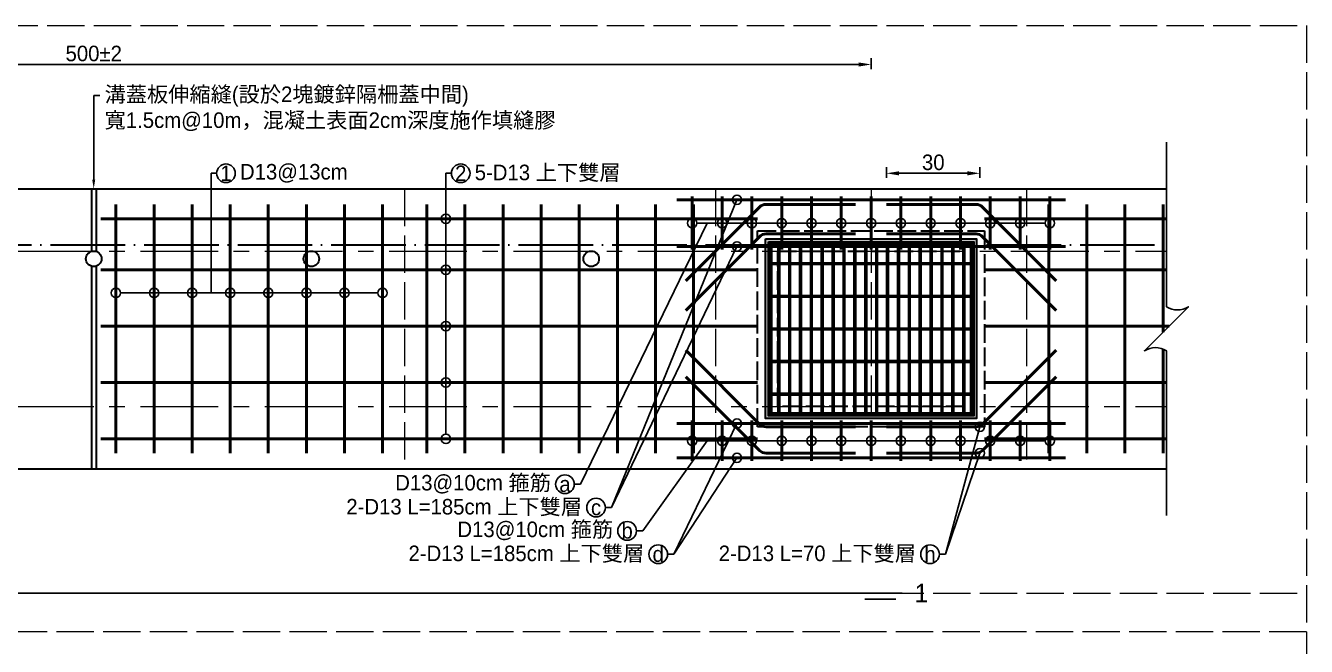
# Model space of a CAD drawing. Extents: x -2931 to 4779, y -2120 to 304.
# Drawn here: x -602.8 to -190.9, y -1000.1 to -800.5 of the extents above; entities that cross this region are included whole.
import ezdxf
from ezdxf import colors
from ezdxf.entities.mleader import LeaderData, LeaderLine
from ezdxf.math import Vec2, Vec3

# ---------------------------------------------------------------- set-up
doc = ezdxf.new("R2010")
doc.units = 0
doc.header["$MEASUREMENT"] = 0
for name, pattern in [('ACAD_ISO02W100', [15, 12, -3]), ('ACAD_ISO04W100', [30, 24, -3, 0, -3]), ('CENTERX2', [4, 2.5, -0.5, 0.5, -0.5])]:
    doc.linetypes.add(name, pattern=pattern)
doc.layers.add('一、4.基本-隱藏', color=9, linetype='ACAD_ISO02W100', lineweight=20, plot=False)
doc.layers.add('三、3.文字-註解文字', color=2, linetype='Continuous')
for name, color, linetype, lineweight in [('二、1.繪圖-既有設施', 8, 'Continuous', 20), ('二、2.繪圖-施作項目', 181, 'Continuous', 30), ('二、5.繪圖-鋼筋', 60, 'Continuous', 50), ('二、6.繪圖-其他施作項目', 35, 'Continuous', 30)]:
    doc.layers.add(name, color=color, linetype=linetype, lineweight=lineweight)
doc.styles.add('次圖名(詳圖)', font='MS PGothic.ttf', dxfattribs={"height": 6})
doc.styles.add('註解文字', font='MS PGothic.ttf', dxfattribs={"height": 5})
doc.dimstyles.new('註解文字', dxfattribs={"dimtxt": 5, "dimasz": 4, "dimexe": 2, "dimexo": 2.5, "dimgap": 1, "dimtad": 2, "dimzin": 0, "dimdsep": 46, "dimtxsty": '註解文字', "dimcen": 0.1, "dimclrd": 256, "dimclre": 256, "dimclrt": 256, "dimadec": 0, "dimazin": 0, "dimtfac": 1, "dimtofl": 0, "dimtmove": 0, "dimatfit": 3, "dimfxl": 1.5, "dimfxlon": 1, "dimtolj": 1, "dimtzin": 0, "dimlwd": -1, "dimlwe": -1, "dimarcsym": 1})
pattern_1 = [(45, (-1651.2158, -689.31), (-2.65165, 2.65165), []), (45, (-1650.332, -689.31), (-2.65165, 2.65165), []), (45, (-1649.448, -689.31), (-2.65165, 2.65165), []), (45, (-1648.564, -689.31), (-2.65165, 2.65165), [])]

# ---------------------------------------------------------------- blocks, each defined once
blk = doc.blocks.new('_None')
blk = doc.blocks.new('_Small')
at = {"color": 0, "linetype": 'ByBlock', "lineweight": -2}
blk.add_circle((0, 0), 0.25, dxfattribs=at)
blk = doc.blocks.new('*D148')
at = {"layer": 'Defpoints', "color": 0, "transparency": 16777216}
for p in [(-830.85, -812.96), (-830.85, -857.96), (-330.85, -857.96)]:
    blk.add_point(p, dxfattribs=at)
at = {"layer": '三、3.文字-註解文字', "transparency": 16777216}
for p, q in [((-830.85, -814.46), (-830.85, -810.96)), ((-330.85, -814.46), (-330.85, -810.96)), ((-334.85, -812.96), (-826.85, -812.96))]:
    blk.add_line(p, q, dxfattribs=at)
for points in [[(-826.85, -812.3), (-826.85, -813.63), (-830.85, -812.96)], [(-334.85, -812.3), (-334.85, -813.63), (-330.85, -812.96)]]:
    blk.add_solid(points, dxfattribs=at)
at = {"layer": '三、3.文字-註解文字', "transparency": 16777216, "insert": (-580.85, -809.46), "char_height": 5, "attachment_point": 5, "style": '註解文字'}
blk.add_mtext('\\A1;500±2', dxfattribs=at)
blk = doc.blocks.new('*D158')
at = {"layer": 'Defpoints', "color": 0, "linetype": 'Continuous', "transparency": 16777216}
for p in [(-295.85, -847.96), (-325.85, -857.96), (-295.85, -857.96)]:
    blk.add_point(p, dxfattribs=at)
at = {"layer": '三、3.文字-註解文字', "transparency": 16777216}
for p, q in [((-325.85, -849.46), (-325.85, -845.96)), ((-321.85, -847.96), (-299.85, -847.96)), ((-295.85, -849.46), (-295.85, -845.96))]:
    blk.add_line(p, q, dxfattribs=at)
at = {"layer": '三、3.文字-註解文字', "linetype": 'Continuous', "transparency": 16777216}
for points in [[(-321.85, -847.3), (-321.85, -848.63), (-325.85, -847.96)], [(-299.85, -847.3), (-299.85, -848.63), (-295.85, -847.96)]]:
    blk.add_solid(points, dxfattribs=at)
at = {"layer": '三、3.文字-註解文字', "linetype": 'Continuous', "transparency": 16777216, "insert": (-310.85, -844.46), "char_height": 5, "attachment_point": 5, "style": '註解文字'}
blk.add_mtext('\\A1;30', dxfattribs=at)

msp = doc.modelspace()

# ---------------------------------------------------------------- hatches: boundary and pattern name
at = {"layer": '二、6.繪圖-其他施作項目'}
h = msp.add_hatch(color=256, dxfattribs=at)
h.dxf.hatch_style = 1
h.paths.add_polyline_path([(-364.755, -926.864), (-296.955, -926.864), (-296.955, -869.064), (-364.755, -869.064)])
h.paths.add_polyline_path([(-363.855, -869.964), (-297.855, -869.964), (-297.855, -925.964), (-363.855, -925.964)], flags=16)
h = msp.add_hatch(dxfattribs=at)
h.set_pattern_fill('ANSI34', color=256, scale=5)
h.set_pattern_definition(pattern_1)
h.paths.add_polyline_path([(-298.855, -876.714), (-362.855, -876.714), (-362.855, -877.214), (-298.855, -877.214)])
h = msp.add_hatch(dxfattribs=at)
h.set_pattern_fill('ANSI34', color=256, scale=5)
h.set_pattern_definition(pattern_1)
h.paths.add_polyline_path([(-298.855, -887.214), (-362.855, -887.214), (-362.855, -887.714), (-298.855, -887.714)])
h = msp.add_hatch(dxfattribs=at)
h.set_pattern_fill('ANSI34', color=256, scale=5)
h.set_pattern_definition(pattern_1)
h.paths.add_polyline_path([(-298.855, -897.714), (-362.855, -897.714), (-362.855, -898.214), (-298.855, -898.214)])
h = msp.add_hatch(dxfattribs=at)
h.set_pattern_fill('ANSI34', color=256, scale=5)
h.set_pattern_definition(pattern_1)
h.paths.add_polyline_path([(-298.855, -908.214), (-362.855, -908.214), (-362.855, -908.714), (-298.855, -908.714)])
h = msp.add_hatch(dxfattribs=at)
h.set_pattern_fill('ANSI34', color=256, scale=5)
h.set_pattern_definition(pattern_1)
h.paths.add_polyline_path([(-298.855, -918.714), (-362.855, -918.714), (-362.855, -919.214), (-298.855, -919.214)])

# ---------------------------------------------------------------- linework, layer by layer
at = {"layer": '一、4.基本-隱藏'}
for points in [[(-970.855, -800.464), (-190.855, -800.464), (-190.855, -1307.464), (-970.855, -1307.464)], [(-970.855, -800.464), (-190.855, -800.464), (-190.855, -995.464), (-970.855, -995.464)]]:
    msp.add_lwpolyline(points, close=True, dxfattribs=at)
for points in [[(-480.855, -852.964), (-480.855, -942.964)], [(-380.855, -852.964), (-380.855, -942.964)], [(-330.855, -852.964), (-330.855, -942.964)], [(-280.855, -852.964), (-280.855, -942.964)], [(-970.855, -982.964), (-190.855, -982.964)]]:
    msp.add_lwpolyline(points, dxfattribs=at)
at = {"layer": '三、3.文字-註解文字'}
msp.add_lwpolyline([(-235.855, -957.964), (-235.855, -905.035, 0.2828427), (-242.926, -905.035), (-228.784, -890.893, -0.2828427), (-235.855, -890.893), (-235.855, -837.964)], format="xyb", dxfattribs=at)
at = {"layer": '三、3.文字-註解文字', "color": 144}
for points in [[(-274.855, -863.964), (-386.855, -863.964)], [(-274.855, -933.964), (-386.855, -933.964)]]:
    msp.add_lwpolyline(points, dxfattribs=at)
at = {"layer": '三、3.文字-註解文字'}
for points in [[(-572.205, -886.415), (-489.465, -886.415)], [(-840.855, -982.964), (-320.855, -982.964)], [(-322.855, -984.964), (-332.855, -984.964)]]:
    msp.add_lwpolyline(points, dxfattribs=at)
for centre, radius in [((-538.33, -847.964), 3), ((-462.83, -847.964), 3), ((-467.58, -862.594), 1.5), ((-467.58, -878.964), 1.5), ((-573.705, -886.415), 1.5), ((-561.455, -886.415), 1.5), ((-549.205, -886.415), 1.5), ((-536.955, -886.415), 1.5), ((-524.705, -886.415), 1.5), ((-512.455, -886.415), 1.5), ((-500.205, -886.415), 1.5), ((-487.965, -886.415), 1.5), ((-467.58, -897.104), 1.5), ((-467.58, -915.244), 1.5), ((-467.58, -933.384), 1.5), ((-429.308, -947.964), 3), ((-419.308, -955.464), 3), ((-409.308, -962.964), 3), ((-399.308, -970.464), 3), ((-311.897, -970.464), 3)]:
    msp.add_circle(centre, radius, dxfattribs=at)
at = {"layer": '三、3.文字-註解文字', "color": 144}
for centre in [(-388.355, -863.964), (-378.772, -863.964), (-369.188, -863.964), (-359.605, -863.964), (-350.022, -863.964), (-340.438, -863.964), (-330.855, -863.964), (-321.272, -863.964), (-311.688, -863.964), (-302.105, -863.964), (-292.522, -863.964), (-282.938, -863.964), (-273.355, -863.964), (-388.355, -933.964), (-378.772, -933.964), (-369.188, -933.964), (-359.605, -933.964), (-350.022, -933.964), (-340.438, -933.964), (-330.855, -933.964), (-321.272, -933.964), (-311.688, -933.964), (-302.105, -933.964), (-292.522, -933.964), (-282.938, -933.964), (-273.355, -933.964)]:
    msp.add_circle(centre, 1.5, dxfattribs=at)
at = {"layer": '二、1.繪圖-既有設施', "linetype": 'CENTERX2', "ltscale": 10}
for points in [[(-925.855, -872.964), (-235.855, -872.964)], [(-925.855, -922.964), (-235.855, -922.964)]]:
    msp.add_lwpolyline(points, dxfattribs=at)
at = {"layer": '二、2.繪圖-施作項目', "linetype": 'Continuous'}
for points in [[(-925.855, -852.964), (-235.855, -852.964)], [(-925.855, -942.964), (-235.855, -942.964)]]:
    msp.add_lwpolyline(points, dxfattribs=at)
at = {"layer": '二、2.繪圖-施作項目'}
for points in [[(-581.605, -852.964), (-581.605, -873.08)], [(-580.105, -852.964), (-580.105, -873.08)], [(-581.605, -877.849), (-581.605, -942.964)], [(-580.105, -877.849), (-580.105, -942.964)]]:
    msp.add_lwpolyline(points, dxfattribs=at)
at = {"layer": '二、2.繪圖-施作項目', "linetype": 'ACAD_ISO04W100'}
msp.add_lwpolyline([(-925.855, -870.964), (-235.855, -870.964)], dxfattribs=at)
at = {"layer": '二、5.繪圖-鋼筋'}
for points in [[(-393.355, -856.464), (-268.355, -856.464)], [(-388.355, -855.464), (-388.355, -872.464)], [(-378.772, -855.464), (-378.772, -872.464)], [(-369.188, -855.464), (-369.188, -872.464)], [(-359.605, -855.464), (-359.605, -872.464)], [(-350.022, -855.464), (-350.022, -872.464)], [(-340.438, -855.464), (-340.438, -872.464)], [(-330.855, -855.464), (-330.855, -872.464)], [(-321.272, -855.464), (-321.272, -872.464)], [(-311.688, -855.464), (-311.688, -872.464)], [(-302.105, -855.464), (-302.105, -872.464)], [(-292.522, -855.464), (-292.522, -872.464)], [(-282.938, -855.464), (-282.938, -872.464)], [(-273.355, -855.464), (-273.355, -872.464)], [(-393.355, -871.464), (-268.355, -871.464)], [(-393.355, -928.464), (-268.355, -928.464)], [(-388.355, -927.464), (-388.355, -940.464)], [(-378.772, -927.464), (-378.772, -940.464)], [(-369.188, -927.464), (-369.188, -940.464)], [(-359.605, -927.464), (-359.605, -940.464)], [(-350.022, -927.464), (-350.022, -940.464)], [(-340.438, -927.464), (-340.438, -940.464)], [(-330.855, -927.464), (-330.855, -940.464)], [(-321.272, -927.464), (-321.272, -940.464)], [(-311.688, -927.464), (-311.688, -940.464)], [(-302.105, -927.464), (-302.105, -940.464)], [(-292.522, -927.464), (-292.522, -940.464)], [(-282.938, -927.464), (-282.938, -940.464)], [(-273.355, -927.464), (-273.355, -940.464)], [(-393.355, -939.464), (-268.355, -939.464)]]:
    msp.add_lwpolyline(points, dxfattribs=at)
at = {"layer": '二、5.繪圖-鋼筋', "linetype": 'Continuous'}
for points in [[(-573.705, -857.964), (-573.705, -937.964)], [(-561.455, -857.964), (-561.455, -937.964)], [(-549.205, -857.964), (-549.205, -937.964)], [(-536.955, -857.964), (-536.955, -937.964)], [(-524.705, -857.964), (-524.705, -937.964)], [(-512.455, -857.964), (-512.455, -937.964)], [(-500.205, -857.964), (-500.205, -937.964)], [(-487.965, -857.964), (-487.965, -937.964)], [(-473.705, -857.964), (-473.705, -937.964)], [(-461.455, -857.964), (-461.455, -937.964)], [(-449.205, -857.964), (-449.205, -937.964)], [(-436.955, -857.964), (-436.955, -937.964)], [(-424.705, -857.964), (-424.705, -937.964)], [(-412.455, -857.964), (-412.455, -937.964)], [(-400.205, -857.964), (-400.205, -937.964)], [(-387.965, -857.964), (-387.965, -937.964)], [(-273.705, -857.964), (-273.705, -937.964)], [(-261.455, -857.964), (-261.455, -937.964)], [(-249.205, -857.964), (-249.205, -937.964)], [(-236.955, -857.964), (-236.955, -899.064)], [(-578.605, -862.594), (-367.355, -862.594)], [(-294.355, -862.594), (-235.855, -862.594)], [(-578.605, -878.964), (-367.355, -878.964)], [(-294.355, -878.964), (-235.855, -878.964)], [(-578.605, -897.104), (-367.355, -897.104)], [(-294.355, -897.104), (-234.995, -897.104)], [(-236.955, -904.49), (-236.955, -937.964)], [(-578.605, -915.244), (-367.355, -915.244)], [(-294.355, -915.244), (-235.855, -915.244)], [(-578.605, -933.384), (-367.355, -933.384)], [(-294.355, -933.384), (-235.855, -933.384)]]:
    msp.add_lwpolyline(points, dxfattribs=at)
at = {"layer": '二、5.繪圖-鋼筋'}
for points in [[(-335.855, -857.964), (-364.612, -857.964, 0.1989124), (-366.734, -858.843), (-390.435, -882.544)], [(-325.855, -857.964), (-297.098, -857.964, -0.1989124), (-294.976, -858.843), (-271.275, -882.544)], [(-335.855, -867.464), (-364.612, -867.464, 0.1989124), (-366.734, -868.343), (-390.435, -892.044)], [(-325.855, -867.464), (-297.098, -867.464, -0.1989124), (-294.976, -868.343), (-271.275, -892.044)], [(-335.855, -929.464), (-364.612, -929.464, -0.1989124), (-366.734, -928.586), (-390.435, -904.884)], [(-325.855, -929.464), (-297.098, -929.464, 0.1989124), (-294.976, -928.586), (-271.275, -904.884)], [(-335.855, -937.964), (-364.612, -937.964, -0.1989124), (-366.734, -937.086), (-390.435, -913.384)], [(-325.855, -937.964), (-297.098, -937.964, 0.1989124), (-294.976, -937.086), (-271.275, -913.384)]]:
    msp.add_lwpolyline(points, format="xyb", dxfattribs=at)
at = {"layer": '二、6.繪圖-其他施作項目', "linetype": 'ACAD_ISO02W100', "ltscale": 0.5}
for points in [[(-367.355, -866.464), (-294.355, -866.464), (-294.355, -929.464), (-367.355, -929.464)], [(-360.855, -872.964), (-300.855, -872.964), (-300.855, -922.964), (-360.855, -922.964)]]:
    msp.add_lwpolyline(points, close=True, dxfattribs=at)
at = {"layer": '二、6.繪圖-其他施作項目'}
for points in [[(-364.755, -869.064), (-296.955, -869.064), (-296.955, -926.864), (-364.755, -926.864)], [(-363.855, -869.964), (-297.855, -869.964), (-297.855, -925.964), (-363.855, -925.964)], [(-363.355, -870.464), (-298.355, -870.464), (-298.355, -925.464), (-363.355, -925.464)]]:
    msp.add_lwpolyline(points, close=True, dxfattribs=at)
for points in [[(-363.355, -870.464), (-298.355, -870.464)], [(-363.355, -870.464), (-363.355, -925.464)], [(-362.855, -870.464), (-362.855, -925.464)], [(-362.855, -870.964), (-298.855, -870.964)], [(-360.855, -870.964), (-360.855, -876.714)], [(-360.355, -870.964), (-360.355, -876.714)], [(-357.355, -870.964), (-357.355, -876.714)], [(-356.855, -870.964), (-356.855, -876.714)], [(-353.855, -870.964), (-353.855, -876.714)], [(-353.355, -870.964), (-353.355, -876.714)], [(-350.355, -870.964), (-350.355, -876.714)], [(-349.855, -870.964), (-349.855, -876.714)], [(-346.855, -870.964), (-346.855, -876.714)], [(-346.355, -870.964), (-346.355, -876.714)], [(-343.355, -870.964), (-343.355, -876.714)], [(-342.855, -870.964), (-342.855, -876.714)], [(-339.855, -870.964), (-339.855, -876.714)], [(-339.355, -870.964), (-339.355, -876.714)], [(-336.355, -870.964), (-336.355, -876.714)], [(-335.855, -870.964), (-335.855, -876.714)], [(-332.855, -870.964), (-332.855, -876.714)], [(-332.355, -870.964), (-332.355, -876.714)], [(-329.355, -870.964), (-329.355, -876.714)], [(-328.855, -870.964), (-328.855, -876.714)], [(-325.855, -870.964), (-325.855, -876.714)], [(-325.355, -870.964), (-325.355, -876.714)], [(-322.355, -870.964), (-322.355, -876.714)], [(-321.855, -870.964), (-321.855, -876.714)], [(-318.855, -870.964), (-318.855, -876.714)], [(-318.355, -870.964), (-318.355, -876.714)], [(-315.355, -870.964), (-315.355, -876.714)], [(-314.855, -870.964), (-314.855, -876.714)], [(-311.855, -870.964), (-311.855, -876.714)], [(-311.355, -870.964), (-311.355, -876.714)], [(-308.355, -870.964), (-308.355, -876.714)], [(-307.855, -870.964), (-307.855, -876.714)], [(-304.855, -870.964), (-304.855, -876.714)], [(-304.355, -870.964), (-304.355, -876.714)], [(-301.355, -870.964), (-301.355, -876.714)], [(-300.855, -870.964), (-300.855, -876.714)], [(-298.855, -870.464), (-298.855, -925.464)], [(-298.355, -870.464), (-298.355, -925.464)], [(-362.855, -876.714), (-298.855, -876.714)], [(-362.855, -877.214), (-298.855, -877.214)], [(-360.855, -877.214), (-360.855, -887.214)], [(-360.355, -877.214), (-360.355, -887.214)], [(-357.355, -877.214), (-357.355, -887.214)], [(-356.855, -877.214), (-356.855, -887.214)], [(-353.855, -877.214), (-353.855, -887.214)], [(-353.355, -877.214), (-353.355, -887.214)], [(-350.355, -877.214), (-350.355, -887.214)], [(-349.855, -877.214), (-349.855, -887.214)], [(-346.855, -877.214), (-346.855, -887.214)], [(-346.355, -877.214), (-346.355, -887.214)], [(-343.355, -877.214), (-343.355, -887.214)], [(-342.855, -877.214), (-342.855, -887.214)], [(-339.855, -877.214), (-339.855, -887.214)], [(-339.355, -877.214), (-339.355, -887.214)], [(-336.355, -877.214), (-336.355, -887.214)], [(-335.855, -877.214), (-335.855, -887.214)], [(-332.855, -877.214), (-332.855, -887.214)], [(-332.355, -877.214), (-332.355, -887.214)], [(-329.355, -877.214), (-329.355, -887.214)], [(-328.855, -877.214), (-328.855, -887.214)], [(-325.855, -877.214), (-325.855, -887.214)], [(-325.355, -877.214), (-325.355, -887.214)], [(-322.355, -877.214), (-322.355, -887.214)], [(-321.855, -877.214), (-321.855, -887.214)], [(-318.855, -877.214), (-318.855, -887.214)], [(-318.355, -877.214), (-318.355, -887.214)], [(-315.355, -877.214), (-315.355, -887.214)], [(-314.855, -877.214), (-314.855, -887.214)], [(-311.855, -877.214), (-311.855, -887.214)], [(-311.355, -877.214), (-311.355, -887.214)], [(-308.355, -877.214), (-308.355, -887.214)], [(-307.855, -877.214), (-307.855, -887.214)], [(-304.855, -877.214), (-304.855, -887.214)], [(-304.355, -877.214), (-304.355, -887.214)], [(-301.355, -877.214), (-301.355, -887.214)], [(-300.855, -877.214), (-300.855, -887.214)], [(-362.855, -887.214), (-298.855, -887.214)], [(-362.855, -887.714), (-298.855, -887.714)], [(-360.855, -887.714), (-360.855, -897.714)], [(-360.355, -887.714), (-360.355, -897.714)], [(-357.355, -887.714), (-357.355, -897.714)], [(-356.855, -887.714), (-356.855, -897.714)], [(-353.855, -887.714), (-353.855, -897.714)], [(-353.355, -887.714), (-353.355, -897.714)], [(-350.355, -887.714), (-350.355, -897.714)], [(-349.855, -887.714), (-349.855, -897.714)], [(-346.855, -887.714), (-346.855, -897.714)], [(-346.355, -887.714), (-346.355, -897.714)], [(-343.355, -887.714), (-343.355, -897.714)], [(-342.855, -887.714), (-342.855, -897.714)], [(-339.855, -887.714), (-339.855, -897.714)], [(-339.355, -887.714), (-339.355, -897.714)], [(-336.355, -887.714), (-336.355, -897.714)], [(-335.855, -887.714), (-335.855, -897.714)], [(-332.855, -887.714), (-332.855, -897.714)], [(-332.355, -887.714), (-332.355, -897.714)], [(-329.355, -887.714), (-329.355, -897.714)], [(-328.855, -887.714), (-328.855, -897.714)], [(-325.855, -887.714), (-325.855, -897.714)], [(-325.355, -887.714), (-325.355, -897.714)], [(-322.355, -887.714), (-322.355, -897.714)], [(-321.855, -887.714), (-321.855, -897.714)], [(-318.855, -887.714), (-318.855, -897.714)], [(-318.355, -887.714), (-318.355, -897.714)], [(-315.355, -887.714), (-315.355, -897.714)], [(-314.855, -887.714), (-314.855, -897.714)], [(-311.855, -887.714), (-311.855, -897.714)], [(-311.355, -887.714), (-311.355, -897.714)], [(-308.355, -887.714), (-308.355, -897.714)], [(-307.855, -887.714), (-307.855, -897.714)], [(-304.855, -887.714), (-304.855, -897.714)], [(-304.355, -887.714), (-304.355, -897.714)], [(-301.355, -887.714), (-301.355, -897.714)], [(-300.855, -887.714), (-300.855, -897.714)], [(-362.855, -897.714), (-298.855, -897.714)], [(-362.855, -898.214), (-298.855, -898.214)], [(-360.855, -898.214), (-360.855, -908.214)], [(-360.355, -898.214), (-360.355, -908.214)], [(-357.355, -898.214), (-357.355, -908.214)], [(-356.855, -898.214), (-356.855, -908.214)], [(-353.855, -898.214), (-353.855, -908.214)], [(-353.355, -898.214), (-353.355, -908.214)], [(-350.355, -898.214), (-350.355, -908.214)], [(-349.855, -898.214), (-349.855, -908.214)], [(-346.855, -898.214), (-346.855, -908.214)], [(-346.355, -898.214), (-346.355, -908.214)], [(-343.355, -898.214), (-343.355, -908.214)], [(-342.855, -898.214), (-342.855, -908.214)], [(-339.855, -898.214), (-339.855, -908.214)], [(-339.355, -898.214), (-339.355, -908.214)], [(-336.355, -898.214), (-336.355, -908.214)], [(-335.855, -898.214), (-335.855, -908.214)], [(-332.855, -898.214), (-332.855, -908.214)], [(-332.355, -898.214), (-332.355, -908.214)], [(-329.355, -898.214), (-329.355, -908.214)], [(-328.855, -898.214), (-328.855, -908.214)], [(-325.855, -898.214), (-325.855, -908.214)], [(-325.355, -898.214), (-325.355, -908.214)], [(-322.355, -898.214), (-322.355, -908.214)], [(-321.855, -898.214), (-321.855, -908.214)], [(-318.855, -898.214), (-318.855, -908.214)], [(-318.355, -898.214), (-318.355, -908.214)], [(-315.355, -898.214), (-315.355, -908.214)], [(-314.855, -898.214), (-314.855, -908.214)], [(-311.855, -898.214), (-311.855, -908.214)], [(-311.355, -898.214), (-311.355, -908.214)], [(-308.355, -898.214), (-308.355, -908.214)], [(-307.855, -898.214), (-307.855, -908.214)], [(-304.855, -898.214), (-304.855, -908.214)], [(-304.355, -898.214), (-304.355, -908.214)], [(-301.355, -898.214), (-301.355, -908.214)], [(-300.855, -898.214), (-300.855, -908.214)], [(-362.855, -908.214), (-298.855, -908.214)], [(-362.855, -908.714), (-298.855, -908.714)], [(-360.855, -908.714), (-360.855, -918.714)], [(-360.355, -908.714), (-360.355, -918.714)], [(-357.355, -908.714), (-357.355, -918.714)], [(-356.855, -908.714), (-356.855, -918.714)], [(-353.855, -908.714), (-353.855, -918.714)], [(-353.355, -908.714), (-353.355, -918.714)], [(-350.355, -908.714), (-350.355, -918.714)], [(-349.855, -908.714), (-349.855, -918.714)], [(-346.855, -908.714), (-346.855, -918.714)], [(-346.355, -908.714), (-346.355, -918.714)], [(-343.355, -908.714), (-343.355, -918.714)], [(-342.855, -908.714), (-342.855, -918.714)], [(-339.855, -908.714), (-339.855, -918.714)], [(-339.355, -908.714), (-339.355, -918.714)], [(-336.355, -908.714), (-336.355, -918.714)], [(-335.855, -908.714), (-335.855, -918.714)], [(-332.855, -908.714), (-332.855, -918.714)], [(-332.355, -908.714), (-332.355, -918.714)], [(-329.355, -908.714), (-329.355, -918.714)], [(-328.855, -908.714), (-328.855, -918.714)], [(-325.855, -908.714), (-325.855, -918.714)], [(-325.355, -908.714), (-325.355, -918.714)], [(-322.355, -908.714), (-322.355, -918.714)], [(-321.855, -908.714), (-321.855, -918.714)], [(-318.855, -908.714), (-318.855, -918.714)], [(-318.355, -908.714), (-318.355, -918.714)], [(-315.355, -908.714), (-315.355, -918.714)], [(-314.855, -908.714), (-314.855, -918.714)], [(-311.855, -908.714), (-311.855, -918.714)], [(-311.355, -908.714), (-311.355, -918.714)], [(-308.355, -908.714), (-308.355, -918.714)], [(-307.855, -908.714), (-307.855, -918.714)], [(-304.855, -908.714), (-304.855, -918.714)], [(-304.355, -908.714), (-304.355, -918.714)], [(-301.355, -908.714), (-301.355, -918.714)], [(-300.855, -908.714), (-300.855, -918.714)], [(-362.855, -918.714), (-298.855, -918.714)], [(-362.855, -919.214), (-298.855, -919.214)], [(-360.855, -919.214), (-360.855, -924.964)], [(-360.355, -919.214), (-360.355, -924.964)], [(-357.355, -919.214), (-357.355, -924.964)], [(-356.855, -919.214), (-356.855, -924.964)], [(-353.855, -919.214), (-353.855, -924.964)], [(-353.355, -919.214), (-353.355, -924.964)], [(-350.355, -919.214), (-350.355, -924.964)], [(-349.855, -919.214), (-349.855, -924.964)], [(-346.855, -919.214), (-346.855, -924.964)], [(-346.355, -919.214), (-346.355, -924.964)], [(-343.355, -919.214), (-343.355, -924.964)], [(-342.855, -919.214), (-342.855, -924.964)], [(-339.855, -919.214), (-339.855, -924.964)], [(-339.355, -919.214), (-339.355, -924.964)], [(-336.355, -919.214), (-336.355, -924.964)], [(-335.855, -919.214), (-335.855, -924.964)], [(-332.855, -919.214), (-332.855, -924.964)], [(-332.355, -919.214), (-332.355, -924.964)], [(-329.355, -919.214), (-329.355, -924.964)], [(-328.855, -919.214), (-328.855, -924.964)], [(-325.855, -919.214), (-325.855, -924.964)], [(-325.355, -919.214), (-325.355, -924.964)], [(-322.355, -919.214), (-322.355, -924.964)], [(-321.855, -919.214), (-321.855, -924.964)], [(-318.855, -919.214), (-318.855, -924.964)], [(-318.355, -919.214), (-318.355, -924.964)], [(-315.355, -919.214), (-315.355, -924.964)], [(-314.855, -919.214), (-314.855, -924.964)], [(-311.855, -919.214), (-311.855, -924.964)], [(-311.355, -919.214), (-311.355, -924.964)], [(-308.355, -919.214), (-308.355, -924.964)], [(-307.855, -919.214), (-307.855, -924.964)], [(-304.855, -919.214), (-304.855, -924.964)], [(-304.355, -919.214), (-304.355, -924.964)], [(-301.355, -919.214), (-301.355, -924.964)], [(-300.855, -919.214), (-300.855, -924.964)], [(-363.355, -925.464), (-298.355, -925.464)], [(-362.855, -924.964), (-298.855, -924.964)]]:
    msp.add_lwpolyline(points, dxfattribs=at)
for centre in [(-580.855, -875.464), (-510.855, -875.464), (-420.855, -875.464)]:
    msp.add_circle(centre, 2.5, dxfattribs=at)

# ---------------------------------------------------------------- texts
at = {"layer": '三、3.文字-註解文字'}
for s, width, gutter_width, heights, insert, char_height, attachment_point, style in [('1', 8.38231, 30, [0], (-538.33, -847.964), 5, 5, '註解文字'), ('{\\fMS PGothic|b0|i0|c128|p34;D13@1}3{\\fMS PGothic|b0|i0|c128|p34;cm}', 15.95159, 30, [0], (-533.83, -847.964), 5, 4, '註解文字'), ('2', 8.38231, 30, [0], (-462.83, -847.964), 5, 5, '註解文字'), ('{\\fMS PGothic|b0|i0|c128|p34;5-D13 上下雙層}', 80.62224, 30, [0], (-458.33, -847.964), 5, 4, '註解文字'), ('{\\fMS PGothic|b0|i0|c128|p34;D13@10cm }箍筋', 51.83284, 30, [0], (-433.808, -947.964), 5, 6, '註解文字'), ('a', 8.38231, 30, [0], (-429.308, -947.964), 5, 5, '註解文字'), ('{\\fMS PGothic|b0|i0|c128|p34;2-D13 L=1}8{\\fMS PGothic|b0|i0|c128|p34;5cm }上下雙{\\fMS PGothic|b0|i0|c128|p34;層}', 81.38479, 30, [6.648], (-423.808, -955.464), 5, 6, '註解文字'), ('c', 8.38231, 30, [0], (-419.308, -955.464), 5, 5, '註解文字'), ('{\\fMS PGothic|b0|i0|c128|p34;D13@10cm }箍筋', 78.12323, 30, [0], (-413.808, -962.964), 5, 6, '註解文字'), ('b', 8.38231, 30, [0], (-409.308, -962.964), 5, 5, '註解文字'), ('{\\fMS PGothic|b0|i0|c128|p34;2-D13 L=1}8{\\fMS PGothic|b0|i0|c128|p34;5cm }上下雙{\\fMS PGothic|b0|i0|c128|p34;層}', 81.10119, 30, [0], (-403.808, -970.464), 5, 6, '註解文字'), ('d', 8.38231, 30, [0], (-399.308, -970.464), 5, 5, '註解文字'), ('{\\fMS PGothic|b0|i0|c128|p34;2-D13 L=70 }上下雙{\\fMS PGothic|b0|i0|c128|p34;層}', 67.77131, 30, [0], (-316.397, -970.464), 5, 6, '註解文字'), ('h', 8.38231, 30, [0], (-311.897, -970.464), 5, 5, '註解文字'), ('1', 3, 15, [0], (-316.855, -982.964), 6, 4, '次圖名(詳圖)')]:
    msp.add_mtext_dynamic_manual_height_columns(s, width=width, gutter_width=gutter_width, heights=heights, dxfattribs=dict(at, insert=insert, char_height=char_height, attachment_point=attachment_point, style=style))

# ---------------------------------------------------------------- dimensions: what is measured, and where the dimension line sits
dim = msp.add_linear_dim(base=(-830.855, -812.964), p1=(-330.855, -857.964), p2=(-830.855, -857.964), text='500±2', dimstyle='註解文字', dxfattribs=at)
dim.commit()
dim.dimension.update_dxf_attribs({"geometry": '*D148', "text_midpoint": (-580.855, -809.464)})
at = {"layer": '三、3.文字-註解文字', "linetype": 'Continuous'}
dim = msp.add_linear_dim(base=(-295.855, -847.964), p1=(-325.855, -857.964), p2=(-295.855, -857.964), text='30', dimstyle='註解文字', dxfattribs=at)
dim.commit()
dim.dimension.update_dxf_attribs({"geometry": '*D158', "text_midpoint": (-310.855, -844.464)})

# ---------------------------------------------------------------- leaders
at = {"layer": '三、3.文字-註解文字'}
ml = msp.add_multileader_mtext('Standard', dxfattribs=at)
ml.set_content('{\\fMS PGothic|b0|i0|c128|p34;溝蓋板伸縮縫(設於2塊鍍鋅隔柵蓋中間)}\\P{\\fMS PGothic|b0|i0|c128|p34;寬1.5cm@10m，混凝土表面2cm深度施作填縫膠}', color=256, style='註解文字')
ml.set_leader_properties(color=144, linetype='ByLayer', lineweight=-1)
ml.build(insert=Vec2(0, 0))
ml.multileader.update_dxf_attribs({"dogleg_length": 2, "arrow_head_size": 3})
ctx = ml.context
ctx.base_point, ctx.char_height, ctx.arrow_head_size, ctx.landing_gap_size, ctx.plane_origin = Vec3(-578.855, -822.964), 5, 3, 1.5, Vec3(-580.855, -857.964)
notes = []
notes.append((ctx, [(1, (1, 1, 0), (-580.855, -822.964), (1, 0), 2, [(0, [(-580.855, -852.964)], 0, [])])]))
ctx.mtext.insert, ctx.mtext.width, ctx.mtext.flow_direction = Vec3(-577.355, -820.038), 178.42764, 5
ml = msp.add_multileader_mtext('Standard', dxfattribs=at)
ml.set_content('{\\fMS PGothic|b0|i0|c128|p34; }', color=256, style='註解文字')
ml.set_leader_properties(color=144, linetype='ByLayer', lineweight=-1)
ml.set_arrow_properties(name='NONE')
ml.build(insert=Vec2(0, 0))
ml.multileader.update_dxf_attribs({"dogleg_length": 1.75, "arrow_head_size": 3})
ctx = ml.context
ctx.base_point, ctx.char_height, ctx.arrow_head_size, ctx.landing_gap_size, ctx.plane_origin = Vec3(-541.33, -847.964), 3, 3, 3, Vec3(-571.976, -885.226)
notes.append((ctx, [(0, (1, 1, 0), (-543.08, -847.964), (1, 0), 1.75, [(0, [(-543.08, -886.415)], 0, [])])]))
ctx.mtext.insert, ctx.mtext.flow_direction = Vec3(-538.33, -846.464), 5
ml = msp.add_multileader_mtext('Standard', dxfattribs=at)
ml.set_content('{\\fMS PGothic|b0|i0|c128|p34; }', color=256, style='註解文字')
ml.set_leader_properties(color=144, linetype='ByLayer', lineweight=-1)
ml.set_arrow_properties(name='NONE')
ml.build(insert=Vec2(0, 0))
ml.multileader.update_dxf_attribs({"dogleg_length": 1.75, "arrow_head_size": 3})
ctx = ml.context
ctx.base_point, ctx.char_height, ctx.arrow_head_size, ctx.landing_gap_size, ctx.plane_origin = Vec3(-465.83, -847.964), 3, 3, 3, Vec3(-496.476, -892.726)
notes.append((ctx, [(0, (1, 1, 0), (-467.58, -847.964), (1, 0), 1.75, [(0, [(-467.58, -931.884)], 0, [])])]))
ctx.mtext.insert, ctx.mtext.flow_direction = Vec3(-462.83, -846.464), 5
ml = msp.add_multileader_mtext('Standard', dxfattribs=at)
ml.set_content(' ', color=256, style='註解文字')
ml.set_leader_properties(color=144, linetype='ByLayer', lineweight=-1)
ml.set_arrow_properties(name='SMALL')
ml.build(insert=Vec2(0, 0))
ml.multileader.update_dxf_attribs({"dogleg_length": 2, "arrow_head_size": 6})
ctx = ml.context
ctx.base_point, ctx.char_height, ctx.arrow_head_size, ctx.landing_gap_size, ctx.plane_origin = Vec3(-424.524, -955.464), 5, 6, 3, Vec3(-396.583, -915.478)
ctx.text_align_type = 2
notes.append((ctx, [(1, (1, 1, 0), (-414.308, -955.464), (-1, 0), 2, [(0, [(-373.98, -856.464)], 0, [])])]))
ctx.mtext.insert, ctx.mtext.alignment, ctx.mtext.flow_direction = Vec3(-419.308, -952.964), 3, 5
ml = msp.add_multileader_mtext('Standard', dxfattribs=at)
ml.set_content(' ', color=256, style='註解文字')
ml.set_leader_properties(color=144, linetype='ByLayer', lineweight=-1)
ml.set_arrow_properties(name='NONE')
ml.build(insert=Vec2(0, 0))
ml.multileader.update_dxf_attribs({"dogleg_length": 2, "arrow_head_size": 3})
ctx = ml.context
ctx.base_point, ctx.char_height, ctx.arrow_head_size, ctx.landing_gap_size, ctx.plane_origin = Vec3(-434.524, -947.964), 5, 3, 3, Vec3(-406.167, -927.978)
ctx.text_align_type = 2
notes.append((ctx, [(1, (1, 1, 0), (-424.308, -947.964), (-1, 0), 2, [(0, [(-383.563, -863.964)], 0, [])])]))
ctx.mtext.insert, ctx.mtext.alignment, ctx.mtext.flow_direction = Vec3(-429.308, -945.464), 3, 5
ml = msp.add_multileader_mtext('Standard', dxfattribs=at)
ml.set_content('{\\fMS PGothic|b0|i0|c128|p34; }', color=256, style='註解文字')
ml.set_leader_properties(color=144, linetype='ByLayer', lineweight=-1)
ml.set_arrow_properties(name='SMALL')
ml.build(insert=Vec2(0, 0))
ml.multileader.update_dxf_attribs({"dogleg_length": 2, "arrow_head_size": 6})
ctx = ml.context
ctx.base_point, ctx.char_height, ctx.arrow_head_size, ctx.landing_gap_size, ctx.plane_origin = Vec3(-424.524, -955.464), 5, 6, 3, Vec3(-396.583, -930.478)
ctx.text_align_type = 2
notes.append((ctx, [(1, (1, 1, 0), (-414.308, -955.464), (-1, 0), 2, [(0, [(-373.98, -871.464)], 0, [])])]))
ctx.mtext.insert, ctx.mtext.alignment, ctx.mtext.flow_direction = Vec3(-419.308, -952.964), 3, 5
ml = msp.add_multileader_mtext('Standard', dxfattribs=at)
ml.set_content(' ', color=256, style='註解文字')
ml.set_leader_properties(color=144, linetype='ByLayer', lineweight=-1)
ml.set_arrow_properties(name='SMALL')
ml.build(insert=Vec2(0, 0))
ml.multileader.update_dxf_attribs({"dogleg_length": 2, "arrow_head_size": 6})
ctx = ml.context
ctx.base_point, ctx.char_height, ctx.arrow_head_size, ctx.landing_gap_size, ctx.plane_origin = Vec3(-404.524, -970.464), 5, 6, 3, Vec3(-398.667, -967.478)
ctx.text_align_type = 2
notes.append((ctx, [(1, (1, 1, 0), (-394.308, -970.464), (-1, 0), 2, [(0, [(-373.98, -928.464)], 0, [])])]))
ctx.mtext.insert, ctx.mtext.alignment, ctx.mtext.flow_direction = Vec3(-399.308, -967.964), 3, 5
ml = msp.add_multileader_mtext('Standard', dxfattribs=at)
ml.set_content(' ', color=256, style='註解文字')
ml.set_leader_properties(color=144, linetype='ByLayer', lineweight=-1)
ml.set_arrow_properties(name='SMALL')
ml.build(insert=Vec2(0, 0))
ml.multileader.update_dxf_attribs({"dogleg_length": 2, "arrow_head_size": 6})
ctx = ml.context
ctx.base_point, ctx.char_height, ctx.arrow_head_size, ctx.landing_gap_size, ctx.plane_origin = Vec3(-317.113, -970.464), 5, 6, 3, Vec3(-318.458, -963.478)
ctx.text_align_type = 2
notes.append((ctx, [(1, (1, 1, 0), (-306.897, -970.464), (-1, 0), 2, [(0, [(-295.855, -929.464)], 0, [])])]))
ctx.mtext.insert, ctx.mtext.alignment, ctx.mtext.flow_direction = Vec3(-311.897, -967.964), 3, 5
ml = msp.add_multileader_mtext('Standard', dxfattribs=at)
ml.set_content(' ', color=256, style='註解文字')
ml.set_leader_properties(color=144, linetype='ByLayer', lineweight=-1)
ml.set_arrow_properties(name='NONE')
ml.build(insert=Vec2(0, 0))
ml.multileader.update_dxf_attribs({"dogleg_length": 2, "arrow_head_size": 3})
ctx = ml.context
ctx.base_point, ctx.char_height, ctx.arrow_head_size, ctx.landing_gap_size, ctx.plane_origin = Vec3(-414.524, -962.964), 5, 3, 3, Vec3(-406.167, -977.978)
ctx.text_align_type = 2
notes.append((ctx, [(1, (1, 1, 0), (-404.308, -962.964), (-1, 0), 2, [(0, [(-383.563, -933.964)], 0, [])])]))
ctx.mtext.insert, ctx.mtext.alignment, ctx.mtext.flow_direction = Vec3(-409.308, -960.464), 3, 5
ml = msp.add_multileader_mtext('Standard', dxfattribs=at)
ml.set_content('{\\fMS PGothic|b0|i0|c128|p34; }', color=256, style='註解文字')
ml.set_leader_properties(color=144, linetype='ByLayer', lineweight=-1)
ml.set_arrow_properties(name='SMALL')
ml.build(insert=Vec2(0, 0))
ml.multileader.update_dxf_attribs({"dogleg_length": 2, "arrow_head_size": 6})
ctx = ml.context
ctx.base_point, ctx.char_height, ctx.arrow_head_size, ctx.landing_gap_size, ctx.plane_origin = Vec3(-404.524, -970.464), 5, 6, 3, Vec3(-398.667, -982.478)
ctx.text_align_type = 2
notes.append((ctx, [(1, (1, 1, 0), (-394.308, -970.464), (-1, 0), 2, [(0, [(-373.98, -939.464)], 0, [])])]))
ctx.mtext.insert, ctx.mtext.alignment, ctx.mtext.flow_direction = Vec3(-399.308, -967.964), 3, 5
ml = msp.add_multileader_mtext('Standard', dxfattribs=at)
ml.set_content(' ', color=256, style='註解文字')
ml.set_leader_properties(color=144, linetype='ByLayer', lineweight=-1)
ml.set_arrow_properties(name='SMALL')
ml.build(insert=Vec2(0, 0))
ml.multileader.update_dxf_attribs({"dogleg_length": 2, "arrow_head_size": 6})
ctx = ml.context
ctx.base_point, ctx.char_height, ctx.arrow_head_size, ctx.landing_gap_size, ctx.plane_origin = Vec3(-317.113, -970.464), 5, 6, 3, Vec3(-318.458, -971.978)
ctx.text_align_type = 2
notes.append((ctx, [(1, (1, 1, 0), (-306.897, -970.464), (-1, 0), 2, [(0, [(-295.855, -937.964)], 0, [])])]))
ctx.mtext.insert, ctx.mtext.alignment, ctx.mtext.flow_direction = Vec3(-311.897, -967.964), 3, 5
for ctx, leaders in notes:
    for number, flags, end, landing, length, lines in leaders:
        leader = LeaderData()
        leader.index, (leader.has_last_leader_line, leader.has_dogleg_vector, leader.attachment_direction) = number, flags
        leader.last_leader_point, leader.dogleg_vector, leader.dogleg_length = Vec3(end), Vec3(landing), length
        for number, points, colour, breaks in lines:
            line = LeaderLine()
            line.index, line.vertices, line.color, line.breaks = number, Vec3.list(points), colors.encode_raw_color(colour), breaks
            leader.lines.append(line)
        ctx.leaders.append(leader)

doc.saveas('drawing.dxf')
